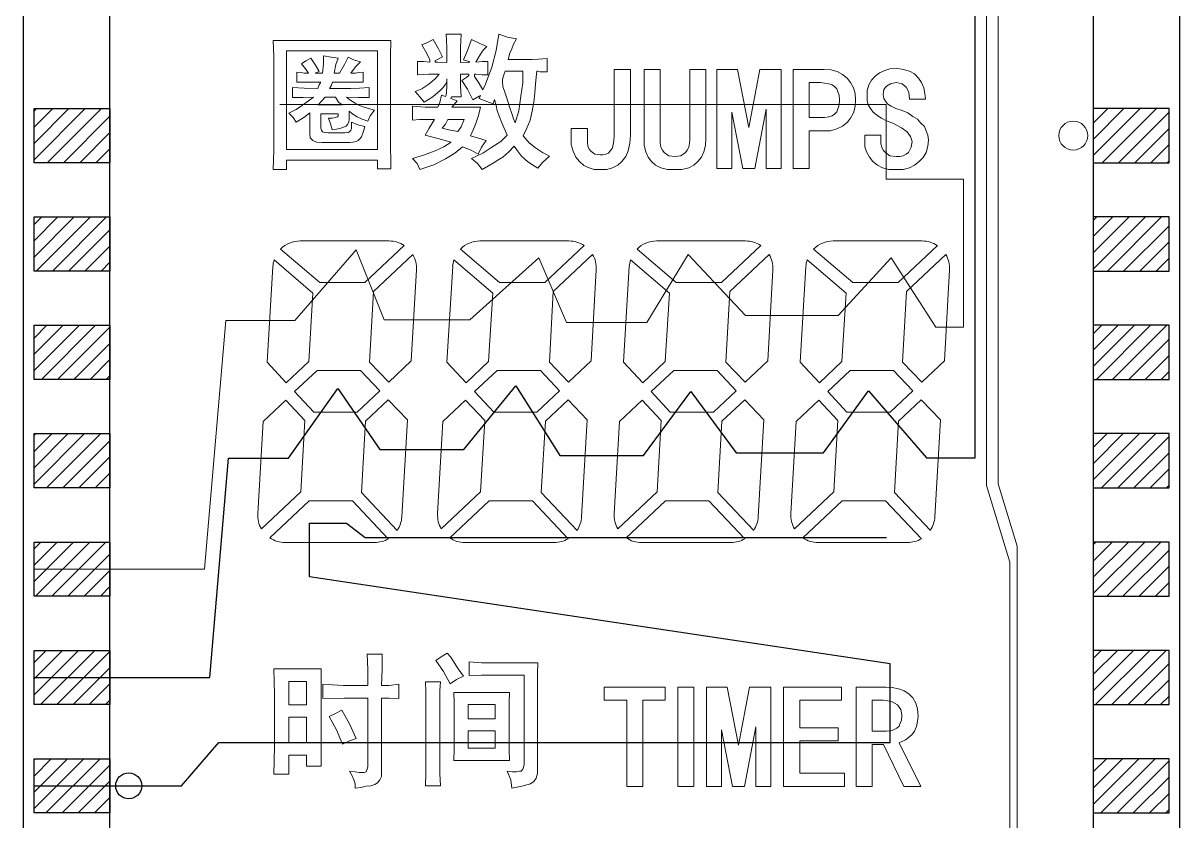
# Paper-space layout 'SW_Model_1' of a CAD drawing. Header units: millimetres. Extents: x 625 to 800, y 257 to 308.
# Drawn here: x 748.3 to 764.3, y 289.61 to 300.65 of the extents above; entities that cross this region are included whole.
import ezdxf

# ---------------------------------------------------------------- set-up
doc = ezdxf.new("R2010")
doc.units = ezdxf.units.MM
doc.linetypes.add('HIDDEN', pattern=[1.905, 1.27, -0.635])
doc.layers.add('剖面线层1', color=4, linetype='Continuous')

psp = doc.layouts.new('SW_Model_1')

# ---------------------------------------------------------------- hatches: boundary and pattern name
at = {"layer": '剖面线层1'}
h = psp.add_hatch(dxfattribs=at)
h.set_pattern_fill('ANSI31', color=256, scale=0.05, style=0)
h.paths.add_polyline_path([(748.446, 299.468), (748.446, 298.718), (749.496, 298.718), (749.496, 299.468)], flags=0)
h = psp.add_hatch(dxfattribs=at)
h.set_pattern_fill('ANSI31', color=256, scale=0.05, style=0)
h.paths.add_polyline_path([(763.096, 298.718), (764.146, 298.718), (764.146, 299.468), (763.096, 299.468)], flags=0)
h = psp.add_hatch(dxfattribs=at)
h.set_pattern_fill('ANSI31', color=256, scale=0.05, style=0)
h.paths.add_polyline_path([(748.446, 297.968), (748.446, 297.218), (749.496, 297.218), (749.496, 297.968)], flags=0)
h = psp.add_hatch(dxfattribs=at)
h.set_pattern_fill('ANSI31', color=256, scale=0.05, style=0)
h.paths.add_polyline_path([(763.096, 297.218), (764.146, 297.218), (764.146, 297.968), (763.096, 297.968)], flags=0)
h = psp.add_hatch(dxfattribs=at)
h.set_pattern_fill('ANSI31', color=256, scale=0.05, style=0)
h.paths.add_polyline_path([(748.446, 296.468), (748.446, 295.718), (749.496, 295.718), (749.496, 296.468)], flags=0)
h = psp.add_hatch(dxfattribs=at)
h.set_pattern_fill('ANSI31', color=256, scale=0.05, style=0)
h.paths.add_polyline_path([(763.096, 295.718), (764.146, 295.718), (764.146, 296.468), (763.096, 296.468)], flags=0)
h = psp.add_hatch(dxfattribs=at)
h.set_pattern_fill('ANSI31', color=256, scale=0.05, style=0)
h.paths.add_polyline_path([(748.446, 294.968), (748.446, 294.218), (749.496, 294.218), (749.496, 294.968)], flags=0)
h = psp.add_hatch(dxfattribs=at)
h.set_pattern_fill('ANSI31', color=256, scale=0.05, style=0)
h.paths.add_polyline_path([(763.096, 294.218), (764.146, 294.218), (764.146, 294.968), (763.096, 294.968)], flags=0)
h = psp.add_hatch(dxfattribs=at)
h.set_pattern_fill('ANSI31', color=256, scale=0.05, style=0)
h.paths.add_polyline_path([(748.446, 293.468), (748.446, 292.718), (749.496, 292.718), (749.496, 293.468)], flags=0)
h = psp.add_hatch(dxfattribs=at)
h.set_pattern_fill('ANSI31', color=256, scale=0.05, style=0)
h.paths.add_polyline_path([(763.096, 292.718), (764.146, 292.718), (764.146, 293.468), (763.096, 293.468)], flags=0)
h = psp.add_hatch(dxfattribs=at)
h.set_pattern_fill('ANSI31', color=256, scale=0.05, style=0)
h.paths.add_polyline_path([(748.446, 291.968), (748.446, 291.218), (749.496, 291.218), (749.496, 291.968)], flags=0)
h = psp.add_hatch(dxfattribs=at)
h.set_pattern_fill('ANSI31', color=256, scale=0.05, style=0)
h.paths.add_polyline_path([(763.096, 291.218), (764.146, 291.218), (764.146, 291.968), (763.096, 291.968)], flags=0)
h = psp.add_hatch(dxfattribs=at)
h.set_pattern_fill('ANSI31', color=256, scale=0.05, style=0)
h.paths.add_polyline_path([(748.446, 290.468), (748.446, 289.718), (749.496, 289.718), (749.496, 290.468)], flags=0)
h = psp.add_hatch(dxfattribs=at)
h.set_pattern_fill('ANSI31', color=256, scale=0.05, style=0)
h.paths.add_polyline_path([(763.096, 289.718), (764.146, 289.718), (764.146, 290.468), (763.096, 290.468)], flags=0)

# ---------------------------------------------------------------- linework, layer by layer
at = {"color": 7, "linetype": 'Continuous', "lineweight": 25}
for p, q in [((748.296, 307.093), (748.296, 279.093)), ((763.096, 307.093), (763.096, 279.093)), ((764.296, 279.093), (764.296, 307.093))]:
    psp.add_line(p, q, dxfattribs=at)
at = {"color": 179, "linetype": 'Continuous', "lineweight": 25}
for p, q in [((749.496, 279.093), (749.496, 307.093)), ((748.446, 299.468), (749.496, 299.468)), ((748.446, 298.718), (748.446, 299.468)), ((749.496, 299.468), (749.496, 298.718)), ((764.146, 299.468), (763.096, 299.468)), ((763.096, 299.468), (763.096, 298.718)), ((764.146, 298.718), (764.146, 299.468)), ((749.496, 298.718), (748.446, 298.718)), ((763.096, 298.718), (764.146, 298.718)), ((748.446, 297.968), (749.496, 297.968)), ((748.446, 297.218), (748.446, 297.968)), ((749.496, 297.968), (749.496, 297.218)), ((764.146, 297.968), (763.096, 297.968)), ((763.096, 297.968), (763.096, 297.218)), ((764.146, 297.218), (764.146, 297.968)), ((749.496, 297.218), (748.446, 297.218)), ((763.096, 297.218), (764.146, 297.218)), ((748.446, 296.468), (749.496, 296.468)), ((748.446, 295.718), (748.446, 296.468)), ((749.496, 296.468), (749.496, 295.718)), ((764.146, 296.468), (763.096, 296.468)), ((763.096, 296.468), (763.096, 295.718)), ((764.146, 295.718), (764.146, 296.468)), ((749.496, 295.718), (748.446, 295.718)), ((763.096, 295.718), (764.146, 295.718)), ((748.446, 294.968), (749.496, 294.968)), ((748.446, 294.218), (748.446, 294.968)), ((749.496, 294.968), (749.496, 294.218)), ((764.146, 294.968), (763.096, 294.968)), ((763.096, 294.968), (763.096, 294.218)), ((764.146, 294.218), (764.146, 294.968)), ((749.496, 294.218), (748.446, 294.218)), ((763.096, 294.218), (764.146, 294.218)), ((748.446, 293.468), (749.496, 293.468)), ((748.446, 292.718), (748.446, 293.468)), ((749.496, 293.468), (749.496, 292.718)), ((764.146, 293.468), (763.096, 293.468)), ((763.096, 293.468), (763.096, 292.718)), ((764.146, 292.718), (764.146, 293.468)), ((749.496, 292.718), (748.446, 292.718)), ((763.096, 292.718), (764.146, 292.718)), ((748.446, 291.968), (749.496, 291.968)), ((748.446, 291.218), (748.446, 291.968)), ((749.496, 291.968), (749.496, 291.218)), ((764.146, 291.968), (763.096, 291.968)), ((763.096, 291.968), (763.096, 291.218)), ((764.146, 291.218), (764.146, 291.968)), ((749.496, 291.218), (748.446, 291.218)), ((763.096, 291.218), (764.146, 291.218)), ((748.446, 290.468), (749.496, 290.468)), ((748.446, 289.718), (748.446, 290.468)), ((749.496, 290.468), (749.496, 289.718)), ((764.146, 290.468), (763.096, 290.468)), ((763.096, 290.468), (763.096, 289.718)), ((764.146, 289.718), (764.146, 290.468)), ((749.496, 289.718), (748.446, 289.718)), ((763.096, 289.718), (764.146, 289.718))]:
    psp.add_line(p, q, dxfattribs=at)
at = {"color": 7, "linetype": 'HIDDEN', "lineweight": 18}
psp.add_line((749.496, 304.718), (749.496, 281.468), dxfattribs=at)
at = {"color": 30, "linetype": 'Continuous', "lineweight": 18}
for p, q in [((761.783, 294.274), (761.783, 301.203)), ((762.045, 293.41), (761.783, 294.274)), ((762.045, 289.495), (762.045, 293.41))]:
    psp.add_line(p, q, dxfattribs=at)
at = {"color": 204, "linetype": 'Continuous', "lineweight": 18}
for p, q in [((761.623, 294.25), (761.623, 301.003)), ((761.945, 293.188), (761.623, 294.25)), ((761.945, 289.498), (761.945, 293.188))]:
    psp.add_line(p, q, dxfattribs=at)
for p, q in [((761.463, 294.635), (761.463, 300.803)), ((751.968, 294.63), (752.648, 295.594)), ((752.648, 295.594), (753.231, 294.749)), ((754.393, 294.749), (755.109, 295.63)), ((755.109, 295.63), (755.717, 294.667)), ((756.877, 294.667), (757.531, 295.552)), ((757.531, 295.552), (758.158, 294.702)), ((759.367, 294.702), (759.99, 295.562)), ((759.99, 295.562), (760.793, 294.635)), ((753.231, 294.749), (754.393, 294.749)), ((750.879, 291.593), (751.137, 294.63)), ((751.137, 294.63), (751.968, 294.63)), ((755.717, 294.667), (756.877, 294.667)), ((758.158, 294.702), (759.367, 294.702)), ((760.793, 294.635), (761.463, 294.635)), ((752.258, 292.987), (752.258, 293.729)), ((752.258, 293.729), (752.77, 293.729)), ((752.77, 293.729), (753.027, 293.528)), ((753.027, 293.528), (760.237, 293.528)), ((760.288, 291.783), (752.258, 292.987)), ((760.288, 290.691), (760.288, 291.783)), ((748.446, 291.593), (750.879, 291.593)), ((750.488, 290.093), (751.003, 290.691)), ((751.003, 290.691), (760.288, 290.691)), ((748.446, 290.093), (750.488, 290.093))]:
    psp.add_line(p, q)
at = {"color": 7, "linetype": 'Continuous', "lineweight": 18}
for p, q in [((754.154, 300.312), (754.146, 300.497)), ((754.146, 300.497), (754.355, 300.497)), ((754.355, 300.497), (754.347, 300.312)), ((754.837, 300.272), (754.877, 300.497)), ((754.877, 300.497), (754.997, 300.457)), ((751.752, 300.409), (753.383, 300.409)), ((751.761, 300.184), (751.752, 300.409)), ((753.383, 300.409), (753.375, 300.192)), ((753.809, 300.35), (753.889, 300.382)), ((753.881, 300.229), (753.809, 300.35)), ((753.889, 300.382), (753.969, 300.422)), ((753.969, 300.422), (754.042, 300.294)), ((754.443, 300.269), (754.499, 300.422)), ((754.499, 300.422), (754.612, 300.366)), ((754.612, 300.366), (754.708, 300.326)), ((754.708, 300.326), (754.66, 300.277)), ((754.997, 300.457), (755.118, 300.433)), ((755.078, 300.36), (755.054, 300.296)), ((755.118, 300.433), (755.078, 300.36)), ((751.761, 299.967), (751.761, 300.184)), ((751.937, 300.264), (751.937, 298.899)), ((753.198, 300.264), (751.937, 300.264)), ((752.207, 300.128), (752.273, 300.165)), ((752.273, 300.165), (752.34, 300.069)), ((752.451, 300.084), (752.451, 300.195)), ((752.451, 300.195), (752.555, 300.18)), ((752.555, 300.18), (752.651, 300.165)), ((752.651, 300.165), (752.621, 300.077)), ((752.74, 300.077), (752.792, 300.18)), ((752.792, 300.18), (752.866, 300.143)), ((753.198, 298.899), (753.198, 300.264)), ((753.375, 300.192), (753.375, 299.967)), ((753.92, 300.141), (753.881, 300.229)), ((754.098, 300.181), (754.017, 300.141)), ((754.042, 300.294), (754.098, 300.181)), ((754.154, 300.103), (754.154, 300.312)), ((754.347, 300.312), (754.347, 300.103)), ((754.387, 300.141), (754.443, 300.269)), ((754.588, 300.165), (754.556, 300.111)), ((754.62, 300.221), (754.588, 300.165)), ((754.66, 300.277), (754.62, 300.221)), ((754.78, 300.039), (754.837, 300.272)), ((755.029, 300.232), (755.005, 300.144)), ((755.054, 300.296), (755.029, 300.232)), ((752.148, 300.084), (752.207, 300.128)), ((752.199, 300.017), (752.148, 300.084)), ((752.244, 299.958), (752.199, 300.017)), ((752.34, 300.069), (752.392, 299.98)), ((752.436, 299.958), (752.451, 300.084)), ((752.621, 300.077), (752.599, 299.958)), ((752.673, 299.958), (752.74, 300.077)), ((752.895, 300.047), (752.829, 299.958)), ((752.866, 300.143), (752.962, 300.114)), ((752.962, 300.114), (752.895, 300.047)), ((753.752, 299.935), (753.752, 300.12)), ((753.752, 300.12), (753.833, 300.12)), ((753.833, 300.12), (753.92, 300.111)), ((753.92, 300.111), (753.92, 300.141)), ((754.017, 300.141), (753.997, 300.131)), ((753.997, 300.131), (753.997, 300.111)), ((753.997, 300.111), (754.034, 300.111)), ((754.034, 300.111), (754.154, 300.103)), ((754.347, 300.103), (754.459, 300.111)), ((754.459, 300.117), (754.387, 300.141)), ((754.473, 300.111), (754.459, 300.117)), ((754.459, 300.111), (754.473, 300.111)), ((754.556, 300.111), (754.644, 300.12)), ((754.644, 300.12), (754.724, 300.12)), ((754.692, 299.806), (754.78, 300.039)), ((754.724, 300.12), (754.724, 299.935)), ((755.005, 300.144), (755.335, 300.144)), ((755.335, 300.144), (755.423, 300.152)), ((755.423, 300.152), (755.544, 300.16)), ((755.544, 300.16), (755.544, 299.975)), ((756.473, 299.098), (756.473, 300.009)), ((756.473, 300.009), (756.695, 300.009)), ((756.695, 300.009), (756.695, 299.098)), ((756.885, 299.05), (756.885, 300.009)), ((756.885, 300.009), (757.107, 300.009)), ((757.107, 300.009), (757.107, 299.042)), ((757.519, 299.042), (757.519, 300.009)), ((757.519, 300.009), (757.741, 300.009)), ((757.741, 300.009), (757.741, 299.05)), ((757.892, 298.638), (757.892, 300.009)), ((757.892, 300.009), (758.177, 300.009)), ((758.177, 300.009), (758.332, 299.207)), ((758.332, 299.207), (758.487, 300.009)), ((758.487, 300.009), (758.78, 300.009)), ((758.78, 300.009), (758.78, 298.638)), ((758.946, 298.638), (758.946, 300.009)), ((758.946, 300.009), (759.374, 300.009)), ((759.374, 300.009), (759.47, 300.001)), ((759.47, 300.001), (759.557, 299.978)), ((760.215, 299.993), (760.286, 300.017)), ((760.286, 300.017), (760.373, 300.025)), ((760.373, 300.025), (760.468, 300.009)), ((760.468, 300.009), (760.556, 299.986)), ((751.761, 299.148), (751.761, 299.967)), ((752.081, 299.832), (752.081, 299.973)), ((752.081, 299.973), (752.14, 299.966)), ((752.14, 299.966), (752.185, 299.958)), ((752.185, 299.958), (752.222, 299.958)), ((752.222, 299.958), (752.244, 299.958)), ((752.392, 299.98), (752.333, 299.958)), ((752.333, 299.958), (752.436, 299.958)), ((752.599, 299.958), (752.673, 299.958)), ((752.829, 299.958), (752.858, 299.958)), ((752.858, 299.958), (752.895, 299.958)), ((752.895, 299.958), (752.94, 299.966)), ((752.94, 299.966), (752.999, 299.973)), ((752.999, 299.973), (752.999, 299.832)), ((753.375, 299.967), (753.375, 299.14)), ((753.905, 299.943), (753.752, 299.935)), ((754.05, 299.943), (753.905, 299.943)), ((753.905, 299.806), (753.993, 299.879)), ((753.993, 299.879), (754.05, 299.943)), ((754.154, 299.758), (754.154, 299.879)), ((754.154, 299.879), (754.154, 299.838)), ((754.459, 299.943), (754.347, 299.943)), ((754.347, 299.943), (754.347, 299.782)), ((754.363, 299.854), (754.435, 299.903)), ((754.443, 299.734), (754.363, 299.854)), ((754.435, 299.903), (754.461, 299.923)), ((754.461, 299.943), (754.459, 299.943)), ((754.461, 299.923), (754.461, 299.943)), ((754.556, 299.943), (754.538, 299.943)), ((754.538, 299.943), (754.538, 299.913)), ((754.538, 299.913), (754.604, 299.814)), ((754.644, 299.935), (754.556, 299.943)), ((754.724, 299.935), (754.644, 299.935)), ((754.941, 299.919), (754.925, 299.871)), ((754.925, 299.871), (754.925, 299.838)), ((754.965, 299.983), (754.941, 299.919)), ((755.206, 299.983), (754.965, 299.983)), ((755.206, 299.822), (755.206, 299.983)), ((755.391, 299.903), (755.383, 299.806)), ((755.399, 299.983), (755.391, 299.903)), ((755.415, 299.983), (755.399, 299.983)), ((755.447, 299.975), (755.415, 299.983)), ((755.487, 299.975), (755.447, 299.975)), ((755.544, 299.975), (755.487, 299.975)), ((759.557, 299.978), (759.628, 299.938)), ((759.628, 299.938), (759.692, 299.89)), ((759.692, 299.89), (759.739, 299.827)), ((759.993, 299.795), (760.032, 299.859)), ((760.032, 299.859), (760.08, 299.914)), ((760.08, 299.914), (760.143, 299.962)), ((760.143, 299.962), (760.215, 299.993)), ((760.556, 299.986), (760.627, 299.946)), ((760.627, 299.946), (760.682, 299.89)), ((760.682, 299.89), (760.722, 299.827)), ((752.022, 299.618), (752.022, 299.758)), ((752.022, 299.758), (752.185, 299.751)), ((752.229, 299.832), (752.081, 299.832)), ((752.185, 299.751), (752.37, 299.744)), ((752.414, 299.832), (752.229, 299.832)), ((752.37, 299.744), (752.392, 299.795)), ((752.392, 299.795), (752.414, 299.832)), ((752.555, 299.781), (752.533, 299.744)), ((752.533, 299.744), (752.829, 299.744)), ((752.577, 299.832), (752.555, 299.781)), ((752.806, 299.832), (752.577, 299.832)), ((752.888, 299.832), (752.806, 299.832)), ((752.829, 299.744), (752.947, 299.751)), ((752.999, 299.832), (752.888, 299.832)), ((752.947, 299.751), (753.08, 299.758)), ((753.08, 299.758), (753.08, 299.618)), ((753.72, 299.702), (753.809, 299.742)), ((753.785, 299.63), (753.72, 299.702)), ((753.809, 299.742), (753.905, 299.806)), ((754.066, 299.718), (753.961, 299.63)), ((754.106, 299.758), (754.066, 299.718)), ((754.138, 299.806), (754.106, 299.758)), ((754.154, 299.838), (754.138, 299.806)), ((754.147, 299.651), (754.154, 299.758)), ((754.347, 299.782), (754.355, 299.63)), ((754.515, 299.589), (754.443, 299.734)), ((754.604, 299.814), (754.656, 299.725)), ((754.656, 299.725), (754.692, 299.806)), ((754.925, 299.838), (754.933, 299.774)), ((754.933, 299.774), (754.957, 299.694)), ((754.957, 299.694), (754.989, 299.597)), ((755.182, 299.638), (755.206, 299.822)), ((755.375, 299.686), (755.359, 299.557)), ((755.383, 299.806), (755.375, 299.686)), ((759.327, 299.827), (759.168, 299.827)), ((759.168, 299.827), (759.168, 299.343)), ((759.382, 299.819), (759.327, 299.827)), ((759.438, 299.811), (759.382, 299.819)), ((759.485, 299.795), (759.438, 299.811)), ((759.517, 299.771), (759.485, 299.795)), ((759.549, 299.74), (759.517, 299.771)), ((759.565, 299.7), (759.549, 299.74)), ((759.581, 299.653), (759.565, 299.7)), ((759.739, 299.827), (759.779, 299.756)), ((759.779, 299.756), (759.802, 299.676)), ((759.969, 299.716), (759.993, 299.795)), ((759.969, 299.637), (759.969, 299.716)), ((760.199, 299.732), (760.191, 299.661)), ((760.239, 299.779), (760.199, 299.732)), ((760.294, 299.811), (760.239, 299.779)), ((760.373, 299.827), (760.294, 299.811)), ((760.413, 299.819), (760.373, 299.827)), ((760.453, 299.811), (760.413, 299.819)), ((760.484, 299.787), (760.453, 299.811)), ((760.508, 299.764), (760.484, 299.787)), ((760.548, 299.692), (760.508, 299.764)), ((760.556, 299.597), (760.548, 299.692)), ((760.722, 299.827), (760.754, 299.756)), ((760.754, 299.756), (760.77, 299.676)), ((752.17, 299.618), (752.022, 299.618)), ((752.162, 299.514), (752.244, 299.573)), ((752.31, 299.625), (752.17, 299.618)), ((752.244, 299.573), (752.31, 299.625)), ((752.429, 299.573), (752.377, 299.521)), ((752.377, 299.521), (752.71, 299.521)), ((752.473, 299.625), (752.429, 299.573)), ((752.614, 299.625), (752.473, 299.625)), ((752.658, 299.558), (752.614, 299.625)), ((752.71, 299.521), (752.658, 299.558)), ((752.932, 299.618), (752.769, 299.625)), ((752.769, 299.625), (752.814, 299.588)), ((752.814, 299.588), (752.888, 299.544)), ((752.888, 299.544), (752.94, 299.514)), ((753.08, 299.618), (752.932, 299.618)), ((753.841, 299.557), (753.785, 299.63)), ((753.961, 299.63), (753.841, 299.557)), ((754.034, 299.485), (754.058, 299.549)), ((754.058, 299.549), (754.082, 299.654)), ((754.082, 299.654), (754.139, 299.633)), ((754.139, 299.633), (754.147, 299.651)), ((754.222, 299.63), (754.212, 299.607)), ((754.212, 299.607), (754.299, 299.573)), ((754.355, 299.63), (754.222, 299.63)), ((754.258, 299.525), (754.226, 299.485)), ((754.299, 299.573), (754.258, 299.525)), ((754.604, 299.638), (754.515, 299.589)), ((754.604, 299.605), (754.622, 299.647)), ((754.622, 299.647), (754.604, 299.638)), ((754.708, 299.565), (754.604, 299.605)), ((754.797, 299.533), (754.708, 299.565)), ((754.816, 299.592), (754.797, 299.533)), ((754.837, 299.509), (754.816, 299.592)), ((754.989, 299.597), (755.021, 299.493)), ((755.15, 299.437), (755.182, 299.638)), ((755.359, 299.557), (755.335, 299.429)), ((759.588, 299.589), (759.581, 299.653)), ((759.581, 299.518), (759.588, 299.589)), ((759.802, 299.676), (759.81, 299.589)), ((759.81, 299.589), (759.802, 299.494)), ((759.969, 299.581), (759.969, 299.637)), ((759.985, 299.518), (759.969, 299.581)), ((760.191, 299.661), (760.199, 299.605)), ((760.199, 299.605), (760.231, 299.557)), ((760.231, 299.557), (760.254, 299.526)), ((760.254, 299.526), (760.302, 299.502)), ((760.778, 299.597), (760.556, 299.597)), ((760.77, 299.676), (760.778, 299.597)), ((748.446, 299.468), (749.496, 299.468)), ((748.446, 298.718), (748.446, 299.468)), ((749.496, 299.468), (749.496, 298.718)), ((751.97, 299.403), (752.074, 299.455)), ((752.029, 299.344), (751.97, 299.403)), ((752.074, 299.455), (752.162, 299.514)), ((752.259, 299.41), (752.177, 299.344)), ((752.259, 299.122), (752.259, 299.41)), ((752.651, 299.396), (752.414, 299.396)), ((752.414, 299.396), (752.414, 299.196)), ((752.644, 299.351), (752.651, 299.366)), ((752.651, 299.366), (752.651, 299.396)), ((752.858, 299.388), (752.806, 299.433)), ((752.806, 299.433), (752.806, 299.359)), ((752.917, 299.351), (752.858, 299.388)), ((752.94, 299.514), (752.999, 299.492)), ((752.999, 299.492), (753.073, 299.47)), ((753.095, 299.366), (753.065, 299.292)), ((753.073, 299.47), (753.154, 299.447)), ((753.154, 299.447), (753.095, 299.366)), ((753.68, 299.308), (753.68, 299.501)), ((753.68, 299.501), (753.857, 299.485)), ((753.857, 299.485), (754.034, 299.485)), ((754.226, 299.485), (754.507, 299.485)), ((754.507, 299.485), (754.62, 299.485)), ((754.596, 299.373), (754.564, 299.276)), ((754.62, 299.485), (754.596, 299.373)), ((754.853, 299.437), (754.837, 299.509)), ((754.917, 299.268), (754.853, 299.437)), ((755.021, 299.493), (755.054, 299.397)), ((755.054, 299.397), (755.078, 299.324)), ((755.102, 299.268), (755.15, 299.437)), ((755.335, 299.429), (755.311, 299.308)), ((758.249, 298.638), (758.098, 299.417)), ((758.098, 299.417), (758.098, 298.638)), ((758.574, 299.458), (758.415, 298.638)), ((758.574, 298.638), (758.574, 299.458)), ((759.438, 299.351), (759.485, 299.367)), ((759.485, 299.367), (759.517, 299.391)), ((759.517, 299.391), (759.549, 299.423)), ((759.549, 299.423), (759.565, 299.462)), ((759.565, 299.462), (759.581, 299.518)), ((759.779, 299.407), (759.739, 299.335)), ((759.802, 299.494), (759.779, 299.407)), ((760.017, 299.47), (759.985, 299.518)), ((760.048, 299.423), (760.017, 299.47)), ((760.104, 299.375), (760.048, 299.423)), ((760.167, 299.335), (760.104, 299.375)), ((760.302, 299.502), (760.365, 299.47)), ((760.365, 299.47), (760.453, 299.439)), ((760.453, 299.439), (760.532, 299.407)), ((760.532, 299.407), (760.603, 299.359)), ((764.146, 299.468), (763.096, 299.468)), ((763.096, 299.468), (763.096, 298.718)), ((764.146, 298.718), (764.146, 299.468)), ((752.074, 299.277), (752.029, 299.344)), ((752.177, 299.344), (752.074, 299.277)), ((752.547, 299.255), (752.518, 299.336)), ((752.518, 299.336), (752.577, 299.336)), ((752.57, 299.174), (752.547, 299.255)), ((752.577, 299.336), (752.614, 299.344)), ((752.614, 299.344), (752.644, 299.351)), ((752.725, 299.211), (752.688, 299.196)), ((752.762, 299.225), (752.725, 299.211)), ((752.784, 299.248), (752.762, 299.225)), ((752.799, 299.277), (752.784, 299.248)), ((752.806, 299.314), (752.799, 299.277)), ((752.806, 299.359), (752.806, 299.314)), ((752.836, 299.225), (752.836, 299.277)), ((752.836, 299.277), (752.925, 299.24)), ((752.836, 299.188), (752.836, 299.225)), ((752.984, 299.322), (752.917, 299.351)), ((752.925, 299.24), (753.021, 299.218)), ((753.065, 299.292), (752.984, 299.322)), ((753.021, 299.218), (753.006, 299.166)), ((753.777, 299.316), (753.68, 299.308)), ((753.857, 299.316), (753.777, 299.316)), ((753.921, 299.316), (753.857, 299.316)), ((753.913, 299.196), (753.985, 299.316)), ((753.985, 299.316), (753.921, 299.316)), ((754.138, 299.252), (754.09, 299.196)), ((754.17, 299.316), (754.138, 299.252)), ((754.395, 299.316), (754.17, 299.316)), ((754.307, 299.148), (754.355, 299.212)), ((754.355, 299.212), (754.395, 299.316)), ((754.564, 299.276), (754.523, 299.18)), ((754.989, 299.099), (754.917, 299.268)), ((755.078, 299.324), (755.102, 299.268)), ((755.311, 299.308), (755.262, 299.196)), ((759.168, 299.343), (759.327, 299.343)), ((759.327, 299.343), (759.382, 299.343)), ((759.382, 299.343), (759.438, 299.351)), ((759.628, 299.224), (759.549, 299.185)), ((759.692, 299.272), (759.628, 299.224)), ((759.739, 299.335), (759.692, 299.272)), ((760.239, 299.296), (760.167, 299.335)), ((760.326, 299.264), (760.239, 299.296)), ((760.445, 299.201), (760.326, 299.264)), ((760.524, 299.145), (760.445, 299.201)), ((760.603, 299.359), (760.667, 299.32)), ((760.667, 299.32), (760.714, 299.264)), ((760.714, 299.264), (760.762, 299.217)), ((760.762, 299.217), (760.786, 299.161)), ((751.761, 298.891), (751.761, 299.148)), ((752.266, 299.063), (752.259, 299.122)), ((752.303, 299.025), (752.266, 299.063)), ((752.414, 299.196), (752.421, 299.166)), ((752.421, 299.166), (752.436, 299.144)), ((752.436, 299.144), (752.466, 299.137)), ((752.466, 299.137), (752.51, 299.129)), ((752.51, 299.129), (752.747, 299.129)), ((752.629, 299.181), (752.57, 299.174)), ((752.688, 299.196), (752.629, 299.181)), ((752.747, 299.129), (752.792, 299.137)), ((752.792, 299.137), (752.814, 299.151)), ((752.814, 299.151), (752.829, 299.166)), ((752.829, 299.166), (752.836, 299.188)), ((752.954, 299.048), (752.932, 299.025)), ((752.977, 299.077), (752.954, 299.048)), ((752.991, 299.114), (752.977, 299.077)), ((753.006, 299.166), (752.991, 299.114)), ((753.375, 299.14), (753.375, 299.027)), ((753.857, 299.099), (753.913, 299.196)), ((754.034, 299.051), (753.857, 299.099)), ((754.218, 299.003), (754.034, 299.051)), ((754.09, 299.196), (754.186, 299.172)), ((754.186, 299.172), (754.307, 299.148)), ((754.523, 299.18), (754.483, 299.091)), ((754.483, 299.091), (754.596, 299.059)), ((754.596, 299.059), (754.7, 299.027)), ((754.901, 299.011), (754.989, 299.099)), ((755.262, 299.196), (755.214, 299.091)), ((755.214, 299.091), (755.295, 298.995)), ((755.878, 299.09), (755.878, 299.193)), ((755.878, 299.193), (756.1, 299.193)), ((755.878, 298.971), (755.878, 299.09)), ((756.1, 299.193), (756.1, 299.066)), ((756.1, 299.066), (756.1, 299.003)), ((756.465, 299.026), (756.473, 299.098)), ((756.695, 299.098), (756.687, 298.987)), ((756.885, 298.955), (756.885, 299.05)), ((757.107, 299.042), (757.107, 298.987)), ((757.511, 298.987), (757.519, 299.042)), ((757.741, 299.05), (757.733, 298.955)), ((759.366, 299.161), (759.168, 299.161)), ((759.168, 299.161), (759.168, 298.638)), ((759.462, 299.161), (759.366, 299.161)), ((759.549, 299.185), (759.462, 299.161)), ((759.937, 299.026), (759.937, 299.098)), ((759.937, 299.098), (760.159, 299.098)), ((760.159, 299.098), (760.159, 299.034)), ((760.571, 299.082), (760.524, 299.145)), ((760.595, 299.01), (760.571, 299.082)), ((760.786, 299.161), (760.809, 299.098)), ((760.809, 299.098), (760.817, 299.034)), ((751.752, 298.626), (751.761, 298.891)), ((751.937, 298.899), (753.198, 298.899)), ((752.355, 299.003), (752.303, 299.025)), ((752.429, 298.996), (752.355, 299.003)), ((752.814, 298.996), (752.429, 298.996)), ((752.858, 299.003), (752.814, 298.996)), ((752.903, 299.011), (752.858, 299.003)), ((752.932, 299.025), (752.903, 299.011)), ((753.375, 299.027), (753.375, 298.907)), ((753.375, 298.907), (753.383, 298.778)), ((753.849, 298.826), (753.993, 298.883)), ((753.993, 298.883), (754.114, 298.939)), ((754.114, 298.939), (754.218, 299.003)), ((754.371, 298.939), (754.266, 298.85)), ((754.491, 298.891), (754.371, 298.939)), ((754.588, 298.834), (754.491, 298.891)), ((754.636, 298.931), (754.588, 298.834)), ((754.7, 299.027), (754.636, 298.931)), ((754.652, 298.85), (754.78, 298.931)), ((754.78, 298.931), (754.901, 299.011)), ((755.086, 298.947), (755.013, 298.867)), ((755.134, 298.883), (755.086, 298.947)), ((755.19, 298.81), (755.134, 298.883)), ((755.295, 298.995), (755.383, 298.923)), ((755.383, 298.923), (755.479, 298.859)), ((755.902, 298.876), (755.878, 298.971)), ((756.1, 299.003), (756.108, 298.947)), ((756.108, 298.947), (756.124, 298.907)), ((756.124, 298.907), (756.148, 298.876)), ((756.394, 298.852), (756.417, 298.884)), ((756.417, 298.884), (756.441, 298.915)), ((756.441, 298.915), (756.457, 298.963)), ((756.457, 298.963), (756.465, 299.026)), ((756.663, 298.884), (756.631, 298.804)), ((756.687, 298.987), (756.663, 298.884)), ((756.909, 298.868), (756.885, 298.955)), ((757.107, 298.987), (757.115, 298.931)), ((757.115, 298.931), (757.139, 298.892)), ((757.139, 298.892), (757.163, 298.86)), ((757.456, 298.86), (757.48, 298.892)), ((757.48, 298.892), (757.503, 298.931)), ((757.503, 298.931), (757.511, 298.987)), ((757.733, 298.955), (757.71, 298.868)), ((759.937, 298.939), (759.937, 299.026)), ((759.961, 298.868), (759.937, 298.939)), ((760.159, 299.034), (760.159, 298.979)), ((760.159, 298.979), (760.175, 298.931)), ((760.175, 298.931), (760.191, 298.892)), ((760.191, 298.892), (760.223, 298.86)), ((760.54, 298.86), (760.579, 298.931)), ((760.579, 298.931), (760.595, 299.01)), ((760.809, 298.947), (760.786, 298.86)), ((760.817, 299.034), (760.809, 298.947)), ((753.198, 298.754), (751.937, 298.754)), ((751.937, 298.754), (751.937, 298.626)), ((753.198, 298.634), (753.198, 298.754)), ((753.383, 298.778), (753.383, 298.634)), ((753.68, 298.778), (753.849, 298.826)), ((753.744, 298.706), (753.68, 298.778)), ((754.138, 298.77), (753.977, 298.69)), ((754.266, 298.85), (754.138, 298.77)), ((754.499, 298.778), (754.652, 298.85)), ((754.58, 298.706), (754.499, 298.778)), ((754.813, 298.722), (754.732, 298.674)), ((754.877, 298.762), (754.813, 298.722)), ((754.933, 298.794), (754.877, 298.762)), ((755.013, 298.867), (754.933, 298.794)), ((755.23, 298.77), (755.19, 298.81)), ((755.278, 298.73), (755.23, 298.77)), ((755.343, 298.69), (755.278, 298.73)), ((755.479, 298.722), (755.415, 298.642)), ((755.479, 298.859), (755.576, 298.81)), ((755.576, 298.81), (755.479, 298.722)), ((755.942, 298.796), (755.902, 298.876)), ((755.989, 298.733), (755.942, 298.796)), ((756.053, 298.677), (755.989, 298.733)), ((756.148, 298.876), (756.203, 298.836)), ((756.203, 298.836), (756.275, 298.828)), ((756.275, 298.828), (756.314, 298.828)), ((756.314, 298.828), (756.354, 298.836)), ((756.354, 298.836), (756.394, 298.852)), ((756.576, 298.733), (756.52, 298.685)), ((756.631, 298.804), (756.576, 298.733)), ((756.941, 298.796), (756.909, 298.868)), ((756.988, 298.733), (756.941, 298.796)), ((757.044, 298.685), (756.988, 298.733)), ((757.163, 298.86), (757.226, 298.812)), ((757.226, 298.812), (757.313, 298.804)), ((757.313, 298.804), (757.393, 298.812)), ((757.393, 298.812), (757.456, 298.86)), ((757.63, 298.733), (757.575, 298.685)), ((757.678, 298.796), (757.63, 298.733)), ((757.71, 298.868), (757.678, 298.796)), ((760.001, 298.796), (759.961, 298.868)), ((760.048, 298.733), (760.001, 298.796)), ((760.112, 298.685), (760.048, 298.733)), ((760.223, 298.86), (760.286, 298.812)), ((760.286, 298.812), (760.373, 298.804)), ((760.373, 298.804), (760.421, 298.804)), ((760.421, 298.804), (760.468, 298.812)), ((760.468, 298.812), (760.508, 298.836)), ((760.508, 298.836), (760.54, 298.86)), ((760.69, 298.733), (760.627, 298.685)), ((760.746, 298.788), (760.69, 298.733)), ((760.786, 298.86), (760.746, 298.788)), ((749.496, 298.718), (748.446, 298.718)), ((751.937, 298.626), (751.752, 298.626)), ((753.383, 298.634), (753.198, 298.634)), ((753.785, 298.626), (753.744, 298.706)), ((753.977, 298.69), (753.785, 298.626)), ((754.644, 298.626), (754.58, 298.706)), ((754.732, 298.674), (754.644, 298.626)), ((755.415, 298.642), (755.343, 298.69)), ((756.124, 298.646), (756.053, 298.677)), ((756.195, 298.622), (756.124, 298.646)), ((756.283, 298.622), (756.195, 298.622)), ((756.37, 298.622), (756.283, 298.622)), ((756.449, 298.646), (756.37, 298.622)), ((756.52, 298.685), (756.449, 298.646)), ((757.115, 298.646), (757.044, 298.685)), ((757.21, 298.622), (757.115, 298.646)), ((757.313, 298.622), (757.21, 298.622)), ((757.408, 298.622), (757.313, 298.622)), ((757.503, 298.646), (757.408, 298.622)), ((757.575, 298.685), (757.503, 298.646)), ((758.098, 298.638), (757.892, 298.638)), ((758.415, 298.638), (758.249, 298.638)), ((758.78, 298.638), (758.574, 298.638)), ((759.168, 298.638), (758.946, 298.638)), ((760.183, 298.646), (760.112, 298.685)), ((760.27, 298.622), (760.183, 298.646)), ((760.373, 298.622), (760.27, 298.622)), ((760.468, 298.622), (760.373, 298.622)), ((760.556, 298.646), (760.468, 298.622)), ((760.627, 298.685), (760.556, 298.646)), ((763.096, 298.718), (764.146, 298.718)), ((748.446, 297.968), (749.496, 297.968)), ((748.446, 297.218), (748.446, 297.968)), ((749.496, 297.968), (749.496, 297.218)), ((764.146, 297.968), (763.096, 297.968)), ((763.096, 297.968), (763.096, 297.218)), ((764.146, 297.218), (764.146, 297.968)), ((753.358, 297.635), (752.127, 297.635)), ((755.846, 297.635), (754.614, 297.635)), ((758.289, 297.635), (757.057, 297.635)), ((760.731, 297.635), (759.5, 297.635)), ((751.857, 297.522), (752.398, 297.059)), ((753.024, 297.059), (753.567, 297.572)), ((753.684, 297.448), (753.141, 296.935)), ((754.345, 297.522), (754.885, 297.059)), ((755.512, 297.059), (756.055, 297.572)), ((756.172, 297.448), (755.629, 296.935)), ((756.787, 297.522), (757.328, 297.059)), ((757.955, 297.059), (758.498, 297.572)), ((758.615, 297.448), (758.072, 296.935)), ((759.23, 297.522), (759.771, 297.059)), ((760.398, 297.059), (760.941, 297.572)), ((761.057, 297.448), (760.515, 296.935)), ((751.749, 297.28), (751.669, 295.959)), ((752.304, 296.914), (751.767, 297.375)), ((754.237, 297.28), (754.156, 295.959)), ((754.792, 296.914), (754.255, 297.375)), ((756.68, 297.28), (756.599, 295.959)), ((757.235, 296.914), (756.698, 297.375)), ((759.123, 297.28), (759.042, 295.959)), ((759.678, 296.914), (759.141, 297.375)), ((749.496, 297.218), (748.446, 297.218)), ((753.665, 295.974), (753.735, 297.236)), ((756.153, 295.974), (756.223, 297.236)), ((758.595, 295.974), (758.666, 297.236)), ((761.038, 295.974), (761.109, 297.236)), ((763.096, 297.218), (764.146, 297.218)), ((752.398, 297.059), (753.024, 297.059)), ((754.885, 297.059), (755.512, 297.059)), ((757.328, 297.059), (757.955, 297.059)), ((759.771, 297.059), (760.398, 297.059)), ((752.247, 295.966), (752.304, 296.914)), ((753.141, 296.935), (753.087, 295.959)), ((754.734, 295.966), (754.792, 296.914)), ((755.629, 296.935), (755.574, 295.959)), ((757.177, 295.966), (757.235, 296.914)), ((758.072, 296.935), (758.017, 295.959)), ((759.62, 295.966), (759.678, 296.914)), ((760.515, 296.935), (760.46, 295.959)), ((748.446, 296.468), (749.496, 296.468)), ((748.446, 295.718), (748.446, 296.468)), ((749.496, 296.468), (749.496, 295.718)), ((764.146, 296.468), (763.096, 296.468)), ((763.096, 296.468), (763.096, 295.718)), ((764.146, 295.718), (764.146, 296.468)), ((751.669, 295.959), (751.935, 295.673)), ((751.935, 295.673), (752.247, 295.966)), ((752.363, 295.842), (752.051, 295.549)), ((752.963, 295.842), (752.363, 295.842)), ((753.228, 295.561), (752.963, 295.842)), ((753.087, 295.959), (753.352, 295.678)), ((753.352, 295.678), (753.665, 295.974)), ((754.156, 295.959), (754.423, 295.673)), ((754.423, 295.673), (754.734, 295.966)), ((754.851, 295.842), (754.539, 295.549)), ((755.451, 295.842), (754.851, 295.842)), ((755.716, 295.561), (755.451, 295.842)), ((755.574, 295.959), (755.84, 295.678)), ((755.84, 295.678), (756.153, 295.974)), ((756.599, 295.959), (756.866, 295.673)), ((756.866, 295.673), (757.177, 295.966)), ((757.294, 295.842), (756.982, 295.549)), ((757.894, 295.842), (757.294, 295.842)), ((758.159, 295.561), (757.894, 295.842)), ((758.017, 295.959), (758.282, 295.678)), ((758.282, 295.678), (758.595, 295.974)), ((759.042, 295.959), (759.309, 295.673)), ((759.309, 295.673), (759.62, 295.966)), ((759.737, 295.842), (759.425, 295.549)), ((760.336, 295.842), (759.737, 295.842)), ((760.602, 295.561), (760.336, 295.842)), ((760.46, 295.959), (760.725, 295.678)), ((760.725, 295.678), (761.038, 295.974)), ((749.496, 295.718), (748.446, 295.718)), ((763.096, 295.718), (764.146, 295.718)), ((752.051, 295.549), (752.316, 295.265)), ((752.915, 295.265), (753.228, 295.561)), ((754.539, 295.549), (754.804, 295.265)), ((755.403, 295.265), (755.716, 295.561)), ((756.982, 295.549), (757.246, 295.265)), ((757.845, 295.265), (758.159, 295.561)), ((759.425, 295.549), (759.689, 295.265)), ((760.288, 295.265), (760.602, 295.561)), ((751.928, 295.432), (751.615, 295.138)), ((752.193, 295.148), (751.928, 295.432)), ((753.345, 295.438), (753.032, 295.142)), ((753.61, 295.158), (753.345, 295.438)), ((754.415, 295.432), (754.102, 295.138)), ((754.68, 295.148), (754.415, 295.432)), ((755.833, 295.438), (755.519, 295.142)), ((756.098, 295.158), (755.833, 295.438)), ((756.858, 295.432), (756.545, 295.138)), ((757.123, 295.148), (756.858, 295.432)), ((758.276, 295.438), (757.962, 295.142)), ((758.54, 295.158), (758.276, 295.438)), ((759.301, 295.432), (758.988, 295.138)), ((759.566, 295.148), (759.301, 295.432)), ((760.718, 295.438), (760.405, 295.142)), ((760.983, 295.158), (760.718, 295.438)), ((752.316, 295.265), (752.915, 295.265)), ((754.804, 295.265), (755.403, 295.265)), ((757.246, 295.265), (757.845, 295.265)), ((759.689, 295.265), (760.288, 295.265)), ((751.615, 295.138), (751.54, 293.861)), ((752.135, 294.161), (752.193, 295.148)), ((753.032, 295.142), (752.975, 294.154)), ((753.533, 293.817), (753.61, 295.158)), ((754.102, 295.138), (754.028, 293.861)), ((754.623, 294.161), (754.68, 295.148)), ((755.519, 295.142), (755.463, 294.154)), ((756.021, 293.817), (756.098, 295.158)), ((756.545, 295.138), (756.471, 293.861)), ((757.066, 294.161), (757.123, 295.148)), ((757.962, 295.142), (757.906, 294.154)), ((758.464, 293.817), (758.54, 295.158)), ((758.988, 295.138), (758.914, 293.861)), ((759.509, 294.161), (759.566, 295.148)), ((760.405, 295.142), (760.348, 294.154)), ((760.906, 293.817), (760.983, 295.158)), ((748.446, 294.968), (749.496, 294.968)), ((748.446, 294.218), (748.446, 294.968)), ((749.496, 294.968), (749.496, 294.218)), ((764.146, 294.968), (763.096, 294.968)), ((763.096, 294.968), (763.096, 294.218)), ((764.146, 294.218), (764.146, 294.968)), ((749.496, 294.218), (748.446, 294.218)), ((751.592, 293.648), (752.135, 294.161)), ((752.975, 294.154), (753.47, 293.629)), ((754.079, 293.648), (754.623, 294.161)), ((755.463, 294.154), (755.958, 293.629)), ((756.522, 293.648), (757.066, 294.161)), ((757.906, 294.154), (758.401, 293.629)), ((758.965, 293.648), (759.509, 294.161)), ((760.348, 294.154), (760.844, 293.629)), ((763.096, 294.218), (764.146, 294.218)), ((752.252, 294.037), (751.708, 293.524)), ((752.851, 294.037), (752.252, 294.037)), ((753.347, 293.512), (752.851, 294.037)), ((754.74, 294.037), (754.196, 293.524)), ((755.339, 294.037), (754.74, 294.037)), ((755.834, 293.512), (755.339, 294.037)), ((757.183, 294.037), (756.639, 293.524)), ((757.782, 294.037), (757.183, 294.037)), ((758.277, 293.512), (757.782, 294.037)), ((759.625, 294.037), (759.082, 293.524)), ((760.225, 294.037), (759.625, 294.037)), ((760.72, 293.512), (760.225, 294.037)), ((748.446, 293.468), (749.496, 293.468)), ((748.446, 292.718), (748.446, 293.468)), ((749.496, 293.468), (749.496, 292.718)), ((751.918, 293.461), (753.156, 293.461)), ((754.406, 293.461), (755.643, 293.461)), ((756.848, 293.461), (758.086, 293.461)), ((759.291, 293.461), (760.529, 293.461)), ((764.146, 293.468), (763.096, 293.468)), ((763.096, 293.468), (763.096, 292.718)), ((764.146, 292.718), (764.146, 293.468)), ((749.496, 292.718), (748.446, 292.718)), ((763.096, 292.718), (764.146, 292.718)), ((748.446, 291.968), (749.496, 291.968)), ((748.446, 291.218), (748.446, 291.968)), ((749.496, 291.968), (749.496, 291.218)), ((753.063, 291.698), (753.055, 291.914)), ((753.055, 291.914), (753.262, 291.914)), ((753.262, 291.914), (753.262, 291.706)), ((754.004, 291.826), (754.092, 291.89)), ((754.092, 291.89), (754.163, 291.93)), ((754.163, 291.93), (754.211, 291.874)), ((754.211, 291.874), (754.259, 291.802)), ((764.146, 291.968), (763.096, 291.968)), ((763.096, 291.968), (763.096, 291.218)), ((764.146, 291.218), (764.146, 291.968)), ((751.763, 291.714), (752.417, 291.714)), ((751.771, 291.363), (751.763, 291.714)), ((752.417, 291.714), (752.417, 291.563)), ((753.063, 291.483), (753.063, 291.698)), ((753.262, 291.706), (753.254, 291.483)), ((754.108, 291.674), (754.004, 291.826)), ((754.259, 291.802), (754.315, 291.714)), ((754.315, 291.714), (754.387, 291.611)), ((754.467, 291.81), (754.634, 291.794)), ((754.467, 291.619), (754.467, 291.81)), ((754.634, 291.794), (754.802, 291.794)), ((754.802, 291.794), (755.416, 291.794)), ((755.416, 291.794), (755.408, 291.642)), ((751.97, 291.539), (751.97, 291.212)), ((752.217, 291.539), (751.97, 291.539)), ((752.217, 291.212), (752.217, 291.539)), ((752.417, 291.563), (752.417, 291.395)), ((753.868, 291.395), (753.86, 291.531)), ((753.86, 291.531), (754.068, 291.531)), ((754.068, 291.531), (754.06, 291.411)), ((754.203, 291.507), (754.108, 291.674)), ((754.291, 291.563), (754.203, 291.507)), ((754.387, 291.611), (754.291, 291.563)), ((754.634, 291.627), (754.467, 291.619)), ((754.81, 291.627), (754.634, 291.627)), ((755.224, 291.627), (754.81, 291.627)), ((755.224, 290.382), (755.224, 291.627)), ((755.408, 291.642), (755.408, 291.483)), ((751.771, 291.004), (751.771, 291.363)), ((752.417, 291.395), (752.417, 291.22)), ((752.441, 291.499), (752.576, 291.491)), ((752.441, 291.3), (752.441, 291.499)), ((752.576, 291.491), (752.72, 291.483)), ((752.72, 291.483), (752.887, 291.483)), ((752.887, 291.483), (753.063, 291.483)), ((753.254, 291.483), (753.358, 291.483)), ((753.358, 291.483), (753.494, 291.499)), ((753.494, 291.499), (753.494, 291.3)), ((753.868, 291.244), (753.868, 291.395)), ((754.06, 291.411), (754.06, 291.292)), ((754.251, 291.387), (755.025, 291.387)), ((754.259, 291.244), (754.251, 291.387)), ((755.025, 291.387), (755.017, 291.244)), ((755.408, 291.483), (755.408, 290.342)), ((756.334, 291.278), (756.334, 291.461)), ((756.334, 291.461), (757.177, 291.461)), ((757.177, 291.461), (757.177, 291.278)), ((757.351, 291.461), (757.574, 291.461)), ((757.351, 290.086), (757.351, 291.461)), ((757.574, 291.461), (757.574, 290.086)), ((757.748, 290.086), (757.748, 291.461)), ((757.748, 291.461), (758.035, 291.461)), ((758.035, 291.461), (758.19, 290.656)), ((758.19, 290.656), (758.345, 291.461)), ((758.345, 291.461), (758.639, 291.461)), ((758.639, 291.461), (758.639, 290.086)), ((758.814, 291.461), (759.617, 291.461)), ((758.814, 290.086), (758.814, 291.461)), ((759.617, 291.461), (759.617, 291.278)), ((759.816, 290.086), (759.816, 291.461)), ((759.816, 291.461), (760.229, 291.461)), ((760.229, 291.461), (760.317, 291.453)), ((760.317, 291.453), (760.404, 291.437)), ((760.404, 291.437), (760.484, 291.406)), ((760.484, 291.406), (760.547, 291.366)), ((760.547, 291.366), (760.603, 291.31)), ((749.496, 291.218), (748.446, 291.218)), ((751.97, 291.212), (752.217, 291.212)), ((752.417, 291.22), (752.417, 291.02)), ((752.736, 291.307), (752.441, 291.3)), ((753.063, 291.307), (752.736, 291.307)), ((753.063, 290.358), (753.063, 291.307)), ((753.358, 291.307), (753.254, 291.307)), ((753.254, 291.307), (753.254, 290.279)), ((753.494, 291.3), (753.358, 291.307)), ((753.868, 290.438), (753.868, 291.244)), ((754.06, 291.292), (754.06, 290.43)), ((754.259, 291.116), (754.259, 291.244)), ((754.451, 291.22), (754.451, 291.02)), ((754.826, 291.22), (754.451, 291.22)), ((754.826, 291.02), (754.826, 291.22)), ((755.017, 291.244), (755.017, 291.116)), ((756.644, 291.278), (756.334, 291.278)), ((756.644, 290.086), (756.644, 291.278)), ((757.177, 291.278), (756.866, 291.278)), ((756.866, 291.278), (756.866, 290.086)), ((759.617, 291.278), (759.037, 291.278)), ((759.037, 291.278), (759.037, 290.897)), ((760.19, 291.278), (760.039, 291.278)), ((760.039, 291.278), (760.039, 290.849)), ((760.253, 291.27), (760.19, 291.278)), ((760.309, 291.262), (760.253, 291.27)), ((760.349, 291.239), (760.309, 291.262)), ((760.388, 291.215), (760.349, 291.239)), ((760.412, 291.183), (760.388, 291.215)), ((760.603, 291.31), (760.643, 291.239)), ((760.643, 291.239), (760.667, 291.159)), ((763.096, 291.218), (764.146, 291.218)), ((751.97, 291.044), (751.97, 290.693)), ((752.217, 291.044), (751.97, 291.044)), ((752.217, 290.693), (752.217, 291.044)), ((752.528, 291.052), (752.616, 291.092)), ((752.632, 290.869), (752.528, 291.052)), ((752.616, 291.092), (752.704, 291.14)), ((752.704, 291.14), (752.808, 290.949)), ((754.259, 290.717), (754.259, 291.116)), ((755.017, 291.116), (755.017, 290.709)), ((760.436, 291.151), (760.412, 291.183)), ((760.444, 291.103), (760.436, 291.151)), ((760.452, 291.064), (760.444, 291.103)), ((760.444, 291), (760.452, 291.064)), ((760.667, 291.159), (760.675, 291.056)), ((760.675, 291.056), (760.667, 290.984)), ((751.771, 290.637), (751.771, 291.004)), ((752.417, 291.02), (752.417, 290.821)), ((752.808, 290.949), (752.903, 290.749)), ((754.451, 291.02), (754.826, 291.02)), ((758.432, 290.908), (758.273, 290.086)), ((758.432, 290.086), (758.432, 290.908)), ((759.037, 290.897), (759.569, 290.897)), ((759.569, 290.897), (759.569, 290.714)), ((760.317, 290.857), (760.381, 290.889)), ((760.381, 290.889), (760.412, 290.921)), ((760.412, 290.921), (760.428, 290.96)), ((760.428, 290.96), (760.444, 291)), ((760.651, 290.913), (760.627, 290.849)), ((760.667, 290.984), (760.651, 290.913)), ((752.417, 290.821), (752.417, 290.653)), ((752.712, 290.669), (752.632, 290.869)), ((752.903, 290.749), (752.808, 290.717)), ((754.451, 290.853), (754.451, 290.614)), ((754.826, 290.853), (754.451, 290.853)), ((754.826, 290.614), (754.826, 290.853)), ((758.106, 290.086), (757.955, 290.867)), ((757.955, 290.867), (757.955, 290.086)), ((760.039, 290.849), (760.237, 290.849)), ((760.237, 290.849), (760.317, 290.857)), ((760.5, 290.73), (760.412, 290.69)), ((760.587, 290.801), (760.5, 290.73)), ((760.627, 290.849), (760.587, 290.801)), ((751.763, 290.255), (751.771, 290.637)), ((751.97, 290.693), (752.217, 290.693)), ((752.417, 290.653), (752.417, 290.502)), ((752.808, 290.717), (752.712, 290.669)), ((754.251, 290.446), (754.259, 290.598)), ((754.259, 290.598), (754.259, 290.717)), ((754.451, 290.614), (754.826, 290.614)), ((755.017, 290.709), (755.017, 290.59)), ((755.017, 290.59), (755.025, 290.446)), ((759.569, 290.714), (759.037, 290.714)), ((759.037, 290.714), (759.037, 290.268)), ((760.198, 290.666), (760.039, 290.666)), ((760.039, 290.666), (760.039, 290.086)), ((760.476, 290.086), (760.198, 290.666)), ((760.412, 290.69), (760.714, 290.086)), ((748.446, 290.468), (749.496, 290.468)), ((748.446, 289.718), (748.446, 290.468)), ((749.496, 290.468), (749.496, 289.718)), ((752.217, 290.518), (751.97, 290.518)), ((751.97, 290.518), (751.97, 290.255)), ((752.217, 290.366), (752.217, 290.518)), ((752.417, 290.502), (752.417, 290.366)), ((753.868, 290.271), (753.868, 290.438)), ((754.06, 290.43), (754.06, 290.263)), ((755.025, 290.446), (754.251, 290.446)), ((764.146, 290.468), (763.096, 290.468)), ((763.096, 290.468), (763.096, 289.718)), ((764.146, 289.718), (764.146, 290.468)), ((751.97, 290.255), (751.763, 290.255)), ((752.417, 290.366), (752.217, 290.366)), ((752.847, 290.231), (752.808, 290.295)), ((752.808, 290.295), (752.887, 290.287)), ((752.887, 290.287), (752.943, 290.279)), ((752.943, 290.279), (752.991, 290.279)), ((752.991, 290.279), (753.015, 290.279)), ((753.015, 290.279), (753.039, 290.287)), ((753.039, 290.287), (753.047, 290.303)), ((753.047, 290.303), (753.055, 290.326)), ((753.055, 290.326), (753.063, 290.358)), ((753.254, 290.279), (753.254, 290.223)), ((753.86, 290.095), (753.868, 290.271)), ((754.06, 290.263), (754.068, 290.095)), ((755.041, 290.175), (754.993, 290.295)), ((754.993, 290.295), (755.065, 290.287)), ((755.065, 290.287), (755.121, 290.287)), ((755.121, 290.287), (755.161, 290.295)), ((755.161, 290.295), (755.184, 290.295)), ((755.184, 290.295), (755.208, 290.326)), ((755.208, 290.326), (755.224, 290.382)), ((755.408, 290.263), (755.392, 290.199)), ((755.408, 290.342), (755.408, 290.263)), ((759.037, 290.268), (759.657, 290.268)), ((759.657, 290.268), (759.657, 290.086)), ((752.871, 290.175), (752.847, 290.231)), ((752.887, 290.119), (752.871, 290.175)), ((752.887, 290.063), (752.887, 290.119)), ((753.039, 290.087), (752.967, 290.071)), ((753.103, 290.095), (753.039, 290.087)), ((753.159, 290.111), (753.103, 290.095)), ((753.198, 290.135), (753.159, 290.111)), ((753.23, 290.175), (753.198, 290.135)), ((753.254, 290.223), (753.23, 290.175)), ((754.068, 290.095), (753.86, 290.095)), ((755.057, 290.063), (755.041, 290.175)), ((755.192, 290.087), (755.057, 290.063)), ((755.312, 290.119), (755.192, 290.087)), ((755.36, 290.151), (755.312, 290.119)), ((755.392, 290.199), (755.36, 290.151)), ((756.866, 290.086), (756.644, 290.086)), ((757.574, 290.086), (757.351, 290.086)), ((757.955, 290.086), (757.748, 290.086)), ((758.273, 290.086), (758.106, 290.086)), ((758.639, 290.086), (758.432, 290.086)), ((759.657, 290.086), (758.814, 290.086)), ((760.039, 290.086), (759.816, 290.086)), ((760.714, 290.086), (760.476, 290.086)), ((752.967, 290.071), (752.887, 290.063)), ((749.496, 289.718), (748.446, 289.718)), ((763.096, 289.718), (764.146, 289.718))]:
    psp.add_line(p, q, dxfattribs=at)
at = {"color": 15, "linetype": 'Continuous', "lineweight": 18}
for p, q in [((760.235, 299.524), (751.844, 299.524)), ((760.235, 298.49), (760.235, 299.524)), ((761.303, 298.49), (760.235, 298.49)), ((761.303, 296.44), (761.303, 298.49)), ((752.052, 296.532), (752.902, 297.51)), ((752.902, 297.51), (753.291, 296.543)), ((756.924, 296.507), (757.493, 297.447)), ((757.493, 297.447), (758.288, 296.602)), ((754.475, 296.543), (755.43, 297.402)), ((755.43, 297.402), (755.811, 296.507)), ((759.568, 296.602), (760.304, 297.4)), ((760.304, 297.4), (760.922, 296.44)), ((750.806, 293.093), (751.098, 296.532)), ((751.098, 296.532), (752.052, 296.532)), ((753.291, 296.543), (754.475, 296.543)), ((755.811, 296.507), (756.924, 296.507)), ((758.288, 296.602), (759.568, 296.602)), ((760.922, 296.44), (761.303, 296.44)), ((748.446, 293.093), (750.806, 293.093))]:
    psp.add_line(p, q, dxfattribs=at)
psp.add_circle((762.821, 299.093), 0.2, dxfattribs=at)
psp.add_circle((749.756, 290.093), 0.18)
at = {"color": 7, "linetype": 'Continuous', "lineweight": 18}
for centre, start, end in [((752.127, 297.257), 90, 135.5345), ((753.358, 297.257), 56.3964, 90), ((754.614, 297.257), 90, 135.5345), ((755.846, 297.257), 56.3964, 90), ((757.057, 297.257), 90, 135.5345), ((758.289, 297.257), 56.3964, 90), ((759.5, 297.257), 90, 135.5345), ((760.731, 297.257), 56.3964, 90), ((753.358, 297.257), 356.7952, 30.3906), ((755.846, 297.257), 356.7952, 30.3906), ((758.289, 297.257), 356.7952, 30.3906), ((760.731, 297.257), 356.7952, 30.3906), ((752.127, 297.257), 161.8929, 176.5067), ((754.614, 297.257), 161.8929, 176.5067), ((757.057, 297.257), 161.8929, 176.5067), ((759.5, 297.257), 161.8929, 176.5067), ((751.918, 293.839), 176.6741, 210.3342), ((753.156, 293.839), 326.363, 356.7203), ((754.406, 293.839), 176.6741, 210.3342), ((755.643, 293.839), 326.363, 356.7203), ((756.848, 293.839), 176.6741, 210.3342), ((758.086, 293.839), 326.363, 356.7203), ((759.291, 293.839), 176.6741, 210.3342), ((760.529, 293.839), 326.363, 356.7203), ((751.918, 293.839), 236.34, 270), ((753.156, 293.839), 270, 300.3573), ((754.406, 293.839), 236.34, 270), ((755.643, 293.839), 270, 300.3573), ((756.848, 293.839), 236.34, 270), ((758.086, 293.839), 270, 300.3573), ((759.291, 293.839), 236.34, 270), ((760.529, 293.839), 270, 300.3573)]:
    psp.add_arc(centre, 0.378, start, end, dxfattribs=at)

doc.saveas('drawing.dxf')
